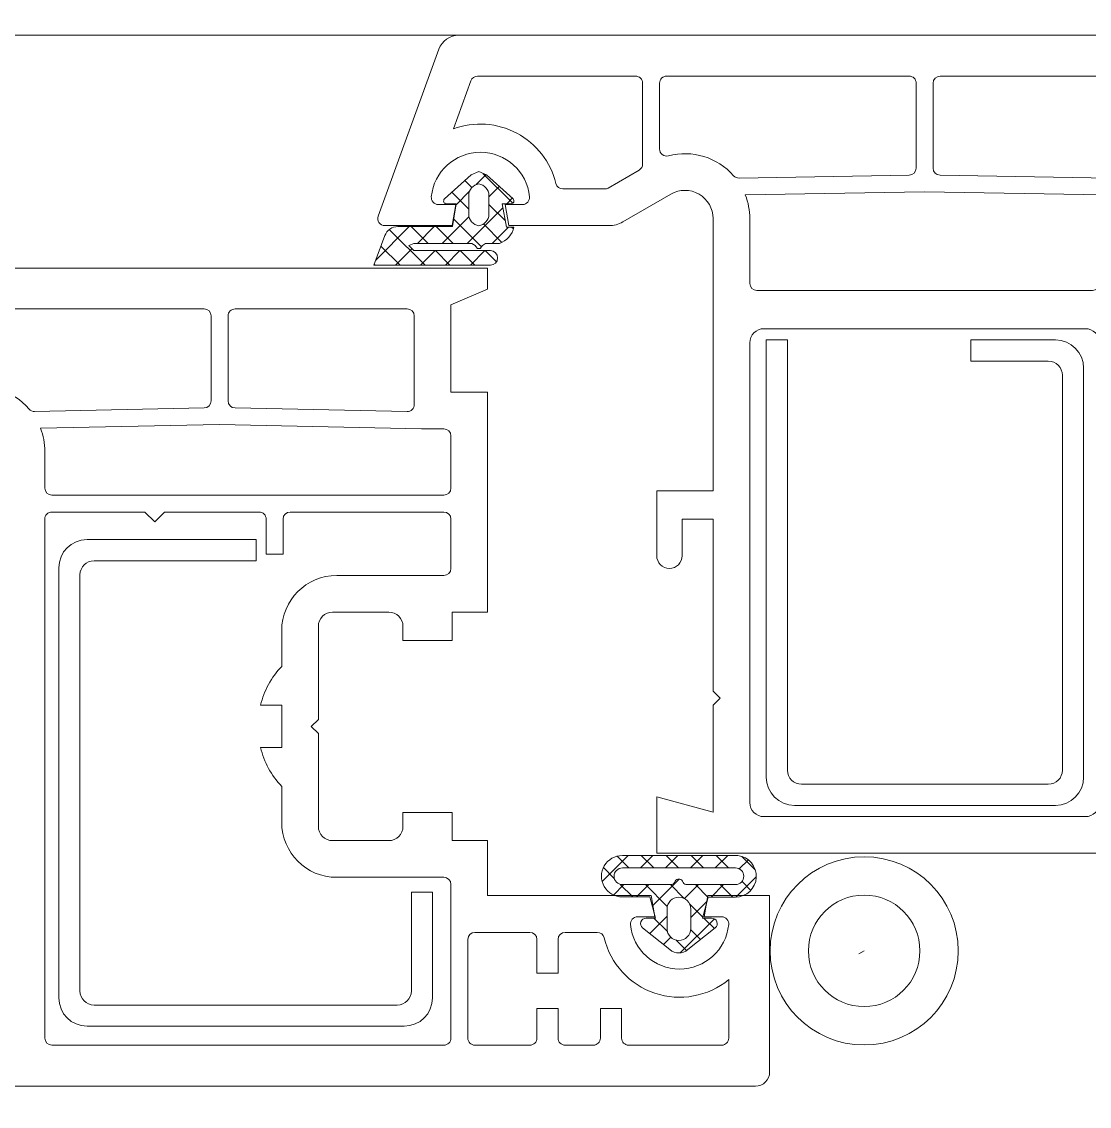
# Model space of a CAD drawing. Header units: millimetres. Extents: x 14753 to 45183, y 5640 to 19518.
# Drawn here: x 41689.28 to 41706.53, y 18254.8 to 18272.31 of the extents above; entities that cross this region are included whole.
import ezdxf

# ---------------------------------------------------------------- set-up
doc = ezdxf.new("R2010")
doc.units = ezdxf.units.MM
for name, pattern in [('DASHDOT2', [0.5, 0.25, -0.125, 0, -0.125]), ('DOT', [0.25, 0, -0.25]), ('HIDDEN', [0.375, 0.25, -0.125])]:
    doc.linetypes.add(name, pattern=pattern)
doc.layers.add('5', color=5, linetype='HIDDEN')
doc.layers.add('tarama', color=253, linetype='Continuous')
doc.layers.add('KAPI', color=1, linetype='Continuous', lineweight=15)
doc.layers.add('pvc', color=253, linetype='Continuous', lineweight=9)
pattern_1 = [(225.0000000000102, (-254.0460338301345, -45.0954535717683), (-0.002236547258307, 0.0022365472583062), []), (135.0000000000102, (-254.0460338301345, -45.0954535717683), (0.0022365472583062, 0.002236547258307), [])]

# ---------------------------------------------------------------- blocks, each defined once
blk = doc.blocks.new('A$C1A495F32')
at = {"layer": 'pvc'}
h = blk.add_hatch(dxfattribs=at)
h.set_pattern_fill('ANSI37', color=256, scale=0.025303643724684, angle=450, style=0, double=1)
h.set_pattern_definition(pattern_1)
edge = h.paths.add_edge_path()
edge.add_line((5.263068485859546, 3.806315561880182), (5.260572655475698, 3.806315561880182))
edge.add_line((5.260572655475698, 3.806315561880182), (5.260023334914877, 3.805948063840332))
edge.add_line((5.260023334922153, 3.805948063840332), (5.259570953290674, 3.805396816758728))
edge.add_line((5.259570953290674, 3.805396816773281), (5.259118571666477, 3.805396816773281))
edge.add_line((5.259118571659199, 3.805396816773281), (5.258795441914116, 3.805727565020788))
edge.add_line((5.258795441914116, 3.805727565013511), (5.258666190027724, 3.805948063847606))
edge.add_line((5.258666190027724, 3.805948063840332), (5.258116869474178, 3.806315561880182))
edge.add_line((5.258116869474178, 3.806315561880182), (5.24767977893498, 3.806315561880182))
edge.add_line((5.247679778927704, 3.806315561880182), (5.246775015664749, 3.805911314033436))
edge.add_line((5.246775015664749, 3.805911314040712), (5.247679778927704, 3.805019282488502))
edge.add_line((5.247679778927704, 3.805019282481225), (5.261423784788347, 3.805011456148346))
edge.add_arc((5.261423784788347, 3.803705197431553), 0.0013062587291353, -449.99999999998977, -270.00000000321995, ccw=False)
edge.add_line((5.261423784788347, 3.802398938692931), (5.24050554351561, 3.802398938692931))
edge.add_line((5.240505543508334, 3.802398938692931), (5.242481374807539, 3.807705166625964))
edge.add_arc((5.244824224326293, 3.806832781287084), 0.0025000000000049, -270.0000000008338, -200.42335850804943, ccw=False)
edge.add_line((5.244824224326293, 3.809332781289413), (5.254637294994608, 3.809332781289413))
edge.add_line((5.254637295001883, 3.809332781289413), (5.255294621580106, 3.813415518590772))
edge.add_line((5.255294621572828, 3.813415518590772), (5.253533330367643, 3.813415518590772))
edge.add_arc((5.253533330367643, 3.813915518599968), 0.0005000000000077, -227.80917161761602, -89.99999999998971, ccw=False)
edge.add_line((5.253197529367752, 3.814285974651283), (5.257955304601636, 3.818598674210078))
edge.add_line((5.257955304594361, 3.818598674224631), (5.259344762474939, 3.819186671098576))
edge.add_line((5.259344762482212, 3.819186671091301), (5.260701907383918, 3.818598674210078))
edge.add_line((5.26070190736209, 3.818598674224631), (5.265484527793887, 3.814289161120541))
edge.add_arc((5.265149824306717, 3.813917713159753), 0.0005000000000093, -450.0242629734331, -312.02131215763836, ccw=False)
edge.add_line((5.265149612576352, 3.813417713208761), (5.264353273407323, 3.813418050427571))
edge.add_line((5.264353273407323, 3.813418050434846), (5.263549494375184, 3.813418050434846))
edge.add_line((5.263549494382457, 3.813418050434846), (5.264315950764284, 3.809245012023893))
edge.add_line((5.264315950757007, 3.809245012023893), (5.265655881528799, 3.809245012023893))
edge.add_arc((5.261730016529327, 3.810105111631853), 0.0040189784015652, -430.54677463820974, -372.35742419082294, ccw=False)
edge = h.paths.add_edge_path(flags=16)
edge.add_arc((5.259610363005776, 3.811542782008473), 0.0020751270722786, -180.00000000405635, -97.353597437843, ccw=False)
edge.add_line((5.257535235927207, 3.811542782008473), (5.257535235927207, 3.814923623329377))
edge.add_arc((5.259610363005776, 3.814923623336653), 0.0020751270722941, -262.64640256314476, -179.9999999959232, ccw=False)
edge.add_arc((5.259079161929546, 3.814923623336653), 0.0020751270722739, -360.00000000405646, -277.35359743683466, ccw=False)
edge.add_line((5.261154289008118, 3.814923623336653), (5.261154289008118, 3.811542782015747))
edge.add_arc((5.259079161929546, 3.811542782008473), 0.0020751270722941, -442.6464025641527, -359.99999999592296, ccw=False)
h = blk.add_hatch(dxfattribs=at)
h.set_pattern_fill('ANSI37', color=256, scale=0.025303643724684, angle=450, style=0, double=1)
h.set_pattern_definition(pattern_1)
edge = h.paths.add_edge_path(flags=16)
edge.add_arc((5.30539678984496, 3.692774964525595), 0.001500000005764335, 270, 450)
edge.add_line((5.30539678984496, 3.694274964531359), (5.285108209849569, 3.694274964531359))
edge.add_arc((5.285108209849569, 3.692774964525595), 0.001500000005763891, 90, 270)
edge.add_line((5.285108209849569, 3.691274964519831), (5.293809125054393, 3.691274964519831))
edge.add_arc((5.293809125052802, 3.692024965803742), 0.0007500012839107839, 270.0000001215224, 330.0000116931316)
edge.add_line((5.294458645294071, 3.691649965294343), (5.294602982117794, 3.691899964127513))
edge.add_arc((5.295252501091454, 3.691524964348126), 0.0007499998211226863, 29.999988428773293, 150.0000115712607, ccw=False)
edge.add_line((5.295902020065113, 3.691899964127513), (5.296046356888836, 3.691649965294343))
edge.add_arc((5.2966958771374, 3.692024965816375), 0.0007500012965444601, 209.9999888640565, 270.0000004328261)
edge.add_line((5.296695877143065, 3.691274964519831), (5.296877499829861, 3.691274964519831))
edge.add_line((5.296877499829861, 3.691274964519831), (5.30539678984496, 3.691274964519831))
edge = h.paths.add_edge_path(flags=16)
edge.add_line((5.293127499855472, 3.686899964530311), (5.293127499855472, 3.683399964524141))
edge.add_arc((5.295252499854541, 3.683399964524141), 0.002124999999069566, 180, 360)
edge.add_line((5.29737749985361, 3.683399964524141), (5.29737749985361, 3.686899964530311))
edge.add_arc((5.295252499854541, 3.686899964530311), 0.002124999999068677, 0, 180)
edge = h.paths.add_edge_path()
edge.add_arc((5.295252501091454, 3.681524964416778), 0.00250000081399026, 230.0000236969573, 309.99997630304273, ccw=False)
edge.add_line((5.293645532336086, 3.679609852020802), (5.288734712346919, 3.68350891953014))
edge.add_arc((5.289377499384081, 3.684274964494558), 0.001000000031326651, 89.99999987181093, 230.0000443276825, ccw=False)
edge.add_line((5.289377499386318, 3.685274964525885), (5.291045870326342, 3.685274964525885))
edge.add_line((5.291045870326342, 3.685274964525885), (5.290065131499432, 3.689070558823003))
edge.add_line((5.290065131499432, 3.689070558823003), (5.285108209849569, 3.689070558823003))
edge.add_arc((5.285072532452932, 3.692784802406094), 0.003714414929859568, 89.44965876912602, 270.550341230874, ccw=False)
edge.add_line((5.285108209849569, 3.696499045989185), (5.305836923027528, 3.696499045989185))
edge.add_arc((5.305396789841753, 3.692774964525397), 0.00374999999601971, -89.99999995099739, 83.25972438525253, ccw=False)
edge.add_line((5.30539678984496, 3.689024964529378), (5.300503668840972, 3.689024964529378))
edge.add_line((5.300503668840972, 3.689024964529378), (5.299490522025735, 3.685274964525885))
edge.add_line((5.299490522025735, 3.685274964525885), (5.301127500308211, 3.685274964525885))
edge.add_arc((5.301127500310448, 3.684274964494559), 0.001000000031326387, -50.00004432777678, 90.00000012818907, ccw=False)
edge.add_line((5.301770287347608, 3.68350891953014), (5.296859469846822, 3.679609852020802))
at = {"layer": 'KAPI', "linetype": 'DOT', "ltscale": 6}
blk.add_lwpolyline([(5.328498814385966, 3.679396340092353), (3.985569143493194, 2.904055533108475, -0.131652497587402), (3.777817200389108, 3.679396340092353)], format="xyb", dxfattribs=at)
at = {"layer": 'pvc'}
blk.add_line((5.255754745434387, 3.843657473691564), (3.833593049130286, 3.843657473691564), dxfattribs=at)
for points in [[(5.387424869302776, 3.696896340094096), (5.291271316658821, 3.696896340094096), (5.291271316658821, 3.707017797591107), (5.301396650684182, 3.704304723192763), (5.301396650684182, 3.723465166003732), (5.302661832873127, 3.724730348192677), (5.301396650684182, 3.725995530381622), (5.301396650684182, 3.756865975716208), (5.295829849055735, 3.756865975716208), (5.29582597252738, 3.750287028342427, -0.9999999999999998), (5.291271316658821, 3.750287028342427), (5.291271316658821, 3.761926704457436), (5.301392764027696, 3.761926704457436), (5.301392627399763, 3.810762736851756, 0.5773500000001236), (5.293801534280647, 3.815145456996107), (5.285193426985642, 3.810175563274241, -0.1316520000000674), (5.282663062622304, 3.809497554662811), (5.264739008984179, 3.809497554662811), (5.264069752913201, 3.813293101229646), (5.267194656742502, 3.813293101229646, 0.4438660000019227), (5.268453497847076, 3.814684801625843, 0.9045340000001658), (5.250829732656709, 3.814684801625843, 0.4438659999923427), (5.252088573761284, 3.813293101229646), (5.255213477605138, 3.813293101229646), (5.254544219002124, 3.809497554662811), (5.242470749857602, 3.809497554662811, -0.5205670000010109), (5.241281868293299, 3.811195454451078), (5.252188100581407, 3.841160079966356, -0.3152989999998955), (5.255754745317971, 3.843657473691564), (5.422941438126143, 3.843657473691564, -0.3152989999990853)], [(5.387424869302776, 3.696896340094096), (5.291271316658821, 3.696896340094096), (5.291271316658821, 3.707017797591107), (5.301396650684182, 3.704304723192763), (5.301396650684182, 3.723465166003732), (5.302661832873127, 3.724730348192677), (5.301396650684182, 3.725995530381622), (5.301396650684182, 3.756865975716208), (5.295829849055735, 3.756865975716208), (5.29582597252738, 3.750287028342427, -0.9999999999999998), (5.291271316658821, 3.750287028342427), (5.291271316658821, 3.761926704457436), (5.301392764027696, 3.761926704457436), (5.301392627399763, 3.810762736851756, 0.5773500000001236), (5.293801534280647, 3.815145456996107), (5.285193426985642, 3.810175563274241, -0.1316520000000674), (5.282663062622304, 3.809497554662811), (5.264739008984179, 3.809497554662811), (5.264069752913201, 3.813293101229646), (5.267194656742502, 3.813293101229646, 0.4438660000019227), (5.268453497847076, 3.814684801625843, 0.9045340000001658), (5.250829732656709, 3.814684801625843, 0.4438659999923427), (5.252088573761284, 3.813293101229646), (5.255213477605138, 3.813293101229646), (5.254544219002124, 3.809497554662811), (5.242470749857602, 3.809497554662811, -0.5205670000010109), (5.241281868293299, 3.811195454451078), (5.252188100566851, 3.841160079966356, -0.3152989999998955), (5.255754745303419, 3.843657473691564), (5.422941438126143, 3.843657473691564, -0.3152989999990853)], [(5.387424869302776, 3.696896340094096), (5.291271316658821, 3.696896340094096), (5.291271316658821, 3.707017797591107), (5.301396650684182, 3.704304723192763), (5.301396650684182, 3.723465166003732), (5.302661832873127, 3.724730348192677), (5.301396650684182, 3.725995530381622), (5.301396650684182, 3.756865975716208), (5.295829849055735, 3.756865975716208), (5.29582597252738, 3.750287028342427, -0.9999999999999998), (5.291271316658821, 3.750287028342427), (5.291271316658821, 3.761926704457436), (5.301392764027696, 3.761926704457436), (5.301392627399763, 3.810762736851756, 0.5773500000001236), (5.293801534280647, 3.815145456996107), (5.285193426985642, 3.810175563274241, -0.1316520000000674), (5.282663062622304, 3.809497554662811), (5.264739008984179, 3.809497554662811), (5.264069752913201, 3.813293101229646), (5.267194656742502, 3.813293101229646, 0.4438660000019227), (5.268453497847076, 3.814684801625843, 0.9045340000001658), (5.250829732656709, 3.814684801625843, 0.4438659999923427), (5.252088573761284, 3.813293101229646), (5.255213477605138, 3.813293101229646), (5.254544219002124, 3.809497554662811), (5.242470749857602, 3.809497554662811, -0.5205670000010109), (5.241281868293299, 3.811195454451078), (5.252188100581407, 3.841160079966356, -0.3152989999998955), (5.255754745317971, 3.843657473691564), (5.422941438126143, 3.843657473691564, -0.3152989999990853)], [(5.387424869302776, 3.696896340108652), (5.291271316658821, 3.696896340108652), (5.291271316658821, 3.707017797591107), (5.301396650684182, 3.704304723207314), (5.301396650684182, 3.723465165989182), (5.302661832873127, 3.724730348178126), (5.301396650684182, 3.725995530352518), (5.301396650684182, 3.756865975730761), (5.295829849055735, 3.756865975730761), (5.29582597252738, 3.750287028327875, -0.9999999999999998), (5.291271316658821, 3.750287028327875), (5.291271316658821, 3.761926704457436), (5.301392764027696, 3.761926704457436), (5.301392627414315, 3.810762736851756, 0.5773500000001236), (5.293801534280647, 3.815145456996107), (5.28519342697109, 3.810175563259689, -0.1316520000000674), (5.282663062622304, 3.809497554677363), (5.264739008984179, 3.809497554677363), (5.264069752898648, 3.813293101215093), (5.267194656742502, 3.813293101215093, 0.4438660000019227), (5.268453497847076, 3.814684801640397, 0.9045340000001658), (5.250829732656709, 3.814684801640397, 0.4438659999923427), (5.252088573761284, 3.813293101215093), (5.255213477590586, 3.813293101215093), (5.254544219002124, 3.809497554677363), (5.242470749857602, 3.809497554677363, -0.5205670000010109), (5.241281868293299, 3.811195454451078), (5.252188100581407, 3.841160079966356, -0.3152989999998955), (5.255754745317971, 3.843657473691564), (5.422941438111591, 3.843657473691564, -0.3152989999990853)], [(5.387424869317328, 3.696896340108652), (5.291271316658821, 3.696896340108652), (5.291271316658821, 3.707017797591107), (5.301396650684182, 3.704304723207314), (5.301396650684182, 3.723465165989182), (5.302661832873127, 3.724730348178126), (5.301396650684182, 3.725995530352518), (5.301396650684182, 3.756865975730761), (5.295829849055735, 3.756865975730761), (5.295825972556486, 3.750287028327875, -0.9999999999999998), (5.291271316658821, 3.750287028327875), (5.291271316658821, 3.761926704457436), (5.301392764042248, 3.761926704457436), (5.301392627414315, 3.810762736851756, 0.5773500000001236), (5.293801534280647, 3.815145456996107), (5.28519342697109, 3.810175563259689, -0.1316520000000674), (5.282663062622304, 3.809497554677363), (5.264739008984179, 3.809497554677363), (5.264069752898648, 3.813293101215093), (5.267194656742502, 3.813293101215093, 0.4438660000019227), (5.268453497847076, 3.814684801640397, 0.9045340000001658), (5.250829732656709, 3.814684801640397, 0.4438659999923427), (5.252088573761284, 3.813293101215093), (5.255213477605138, 3.813293101215093), (5.254544219002124, 3.809497554677363), (5.242470749857602, 3.809497554677363, -0.5205670000010109), (5.241281868293299, 3.811195454451078), (5.252188100581407, 3.841160079966356, -0.3152989999998955), (5.255754745317971, 3.843657473691564), (5.422941438126143, 3.843657473691564, -0.3152989999990853)], [(5.387424869302776, 3.696896340094096), (5.291271316658821, 3.696896340094096), (5.291271316658821, 3.707017797591107), (5.301396650684182, 3.704304723192763), (5.301396650684182, 3.723465166003732), (5.302661832858575, 3.724730348192677), (5.301396650684182, 3.725995530381622), (5.301396650684182, 3.756865975716208), (5.295829849055735, 3.756865975716208), (5.29582597252738, 3.750287028342427, -0.9999999999999998), (5.291271316658821, 3.750287028342427), (5.291271316658821, 3.761926704457436), (5.301392764027696, 3.761926704457436), (5.301392627385212, 3.810762736851756, 0.5773500000001236), (5.293801534280647, 3.815145456996107), (5.285193426985642, 3.810175563274241, -0.1316520000000674), (5.282663062622304, 3.809497554662811), (5.264739008984179, 3.809497554662811), (5.264069752898648, 3.813293101229646), (5.267194656742502, 3.813293101229646, 0.4438660000019227), (5.268453497832524, 3.814684801625843, 0.9045340000001658), (5.250829732656709, 3.814684801625843, 0.4438659999923427), (5.252088573761284, 3.813293101229646), (5.255213477605138, 3.813293101229646), (5.254544218987573, 3.809497554662811), (5.242470749857602, 3.809497554662811, -0.5205670000010109), (5.241281868293299, 3.811195454451078), (5.252188100566851, 3.841160079966356, -0.3152989999998955), (5.255754745303419, 3.843657473691564), (5.422941438126143, 3.843657473691564, -0.3152989999990853)], [(5.387424869302776, 3.696896340094096), (5.291271316658821, 3.696896340094096), (5.291271316658821, 3.707017797591107), (5.301396650684182, 3.704304723192763), (5.301396650684182, 3.723465166003732), (5.302661832858575, 3.724730348192677), (5.301396650684182, 3.725995530381622), (5.301396650684182, 3.756865975716208), (5.295829849055735, 3.756865975716208), (5.29582597252738, 3.750287028342427, -0.9999999999999998), (5.291271316658821, 3.750287028342427), (5.291271316658821, 3.761926704457436), (5.301392764027696, 3.761926704457436), (5.301392627385212, 3.810762736851756, 0.5773500000001236), (5.293801534280647, 3.815145456996107), (5.285193426985642, 3.810175563274241, -0.1316520000000674), (5.282663062622304, 3.809497554662811), (5.264739008984179, 3.809497554662811), (5.264069752898648, 3.813293101229646), (5.267194656742502, 3.813293101229646, 0.4438660000019227), (5.268453497832524, 3.814684801625843, 0.9045340000001658), (5.250829732656709, 3.814684801625843, 0.4438659999923427), (5.252088573761284, 3.813293101229646), (5.255213477605138, 3.813293101229646), (5.254544218987573, 3.809497554662811), (5.242470749857602, 3.809497554662811, -0.5205670000010109), (5.241281868293299, 3.811195454451078), (5.252188100566851, 3.841160079966356, -0.3152989999998955), (5.255754745303419, 3.843657473691564), (5.422941438126143, 3.843657473691564, -0.3152989999990853)], [(5.164769607334164, 3.655137736852339), (5.309000229797675, 3.655137736852339, 0.4142140000011453), (5.311530594161013, 3.657668101230226), (5.311530594161013, 3.689297655881091), (5.300471707523683, 3.689297655881091), (5.299802451467256, 3.685502109314256), (5.302927355311112, 3.685502109314256, -0.4438659999945131), (5.304186196401133, 3.684110408918058, -0.90453400000016), (5.286562431210768, 3.684110408918058, -0.4438660000009901), (5.287821269783307, 3.685502109314256), (5.290946176144644, 3.685502109314256), (5.290276917556183, 3.689297655881091), (5.260923306719631, 3.689297655881091), (5.260923306719631, 3.699166076934489), (5.25459739578946, 3.699166076934489), (5.25459739578946, 3.704226805675717), (5.245741120481396, 3.704226805675717), (5.245741120481396, 3.701696441312376, -0.4142140000022108), (5.243210756103508, 3.699166076934489), (5.233089298621051, 3.699166076934489, -0.4142139999979487), (5.230558934243163, 3.701696441312376), (5.230558934243163, 3.718396846154062), (5.229293752068768, 3.719662028357561), (5.230558934243163, 3.720927210531951), (5.230558934243163, 3.737627615388191, -0.4142139999968867), (5.233089298621051, 3.740157979766081), (5.243210756103508, 3.740157979766081, -0.4142140000011491), (5.245741120481396, 3.737627615388191), (5.245741120481396, 3.735097251010301), (5.25459739578946, 3.735097251010301), (5.25459739578946, 3.740157979766081), (5.260923306719631, 3.740157979766081), (5.260923306719631, 3.779631663979671), (5.254344359345847, 3.779631663979671), (5.254344359345847, 3.795319923090571), (5.260923306719631, 3.798103323897521), (5.260923306719631, 3.801898870464357), (5.129253038496242, 3.801898870464357, 0.3152990000002134)], [(5.164769607334164, 3.655137736852339), (5.309000229797675, 3.655137736852339, 0.4142140000011453), (5.311530594161013, 3.657668101230226), (5.311530594161013, 3.689297655881091), (5.300471707523683, 3.689297655881091), (5.299802451467256, 3.685502109314256), (5.302927355311112, 3.685502109314256, -0.4438659999945131), (5.304186196386581, 3.684110408918058, -0.90453400000016), (5.286562431210768, 3.684110408918058, -0.4438660000009901), (5.287821269783307, 3.685502109314256), (5.290946176144644, 3.685502109314256), (5.290276917556183, 3.689297655881091), (5.260923306719631, 3.689297655881091), (5.260923306719631, 3.699166076934489), (5.25459739578946, 3.699166076934489), (5.25459739578946, 3.704226805675717), (5.245741120481396, 3.704226805675717), (5.245741120481396, 3.701696441312376, -0.4142140000022108), (5.243210756103508, 3.699166076934489), (5.2330892986065, 3.699166076934489, -0.4142139999979487), (5.230558934243163, 3.701696441312376), (5.230558934243163, 3.718396846154062), (5.229293752068768, 3.719662028357561), (5.230558934243163, 3.720927210531951), (5.230558934243163, 3.737627615388191, -0.4142139999968867), (5.2330892986065, 3.740157979766081), (5.243210756103508, 3.740157979766081, -0.4142140000011491), (5.245741120481396, 3.737627615388191), (5.245741120481396, 3.735097251010301), (5.25459739578946, 3.735097251010301), (5.25459739578946, 3.740157979766081), (5.260923306719631, 3.740157979766081), (5.260923306719631, 3.779631663979671), (5.254344359345847, 3.779631663979671), (5.254344359345847, 3.795319923090571), (5.260923306719631, 3.798103323897521), (5.260923306719631, 3.801898870464357), (5.129253038496242, 3.801898870464357, 0.3152990000002134)], [(5.164769607334164, 3.655137736837787), (5.309000229797675, 3.655137736852339, 0.4142140000011453), (5.311530594161013, 3.657668101230226), (5.311530594161013, 3.689297655881091), (5.300471707523683, 3.689297655881091), (5.299802451467256, 3.685502109314256), (5.302927355311112, 3.685502109314256, -0.4438659999945131), (5.304186196401133, 3.684110408918058, -0.90453400000016), (5.286562431210768, 3.684110408918058, -0.4438660000009901), (5.287821269783307, 3.685502109314256), (5.290946176144644, 3.685502109314256), (5.290276917556183, 3.689297655881091), (5.260923306719631, 3.689297655881091), (5.260923306719631, 3.699166076934489), (5.25459739578946, 3.699166076934489), (5.25459739578946, 3.704226805675717), (5.245741120481396, 3.704226805675717), (5.245741120481396, 3.701696441312376, -0.4142140000022108), (5.243210756103508, 3.699166076934489), (5.233089298621051, 3.699166076934489, -0.4142139999979487), (5.230558934243163, 3.701696441312376), (5.230558934243163, 3.718396846154062), (5.229293752068768, 3.719662028357561), (5.230558934243163, 3.720927210531951), (5.230558934243163, 3.737627615388191, -0.4142139999968867), (5.233089298621051, 3.740157979766081), (5.243210756103508, 3.740157979766081, -0.4142140000011491), (5.245741120481396, 3.737627615388191), (5.245741120481396, 3.735097251010301), (5.25459739578946, 3.735097251010301), (5.25459739578946, 3.740157979766081), (5.260923306719631, 3.740157979766081), (5.260923306719631, 3.779631663979671), (5.254344359345847, 3.779631663979671), (5.254344359345847, 3.795319923090571), (5.260923306719631, 3.798103323897521), (5.260923306719631, 3.801898870464357), (5.129253038496242, 3.801898870464357, 0.3152990000002134)], [(5.164769607334164, 3.655137736837787), (5.309000229783123, 3.655137736837787, 0.4142140000011453), (5.311530594161013, 3.657668101215675), (5.311530594161013, 3.689297655866538), (5.300471707509132, 3.689297655866538), (5.299802451467256, 3.685502109314256), (5.302927355296559, 3.685502109314256, -0.4438659999945131), (5.304186196386581, 3.684110408918058, -0.90453400000016), (5.286562431210768, 3.684110408918058, -0.4438660000009901), (5.287821269783307, 3.685502109314256), (5.290946176144644, 3.685502109314256), (5.290276917556183, 3.689297655866538), (5.260923306719631, 3.689297655866538), (5.260923306719631, 3.699166076934489), (5.25459739578946, 3.699166076934489), (5.25459739578946, 3.704226805661163), (5.245741120481396, 3.704226805661163), (5.245741120481396, 3.701696441297826, -0.4142140000022108), (5.243210756103508, 3.699166076934489), (5.2330892986065, 3.699166076934489, -0.4142139999979487), (5.230558934243163, 3.701696441297826), (5.230558934243163, 3.718396846154062), (5.229293752068768, 3.719662028328456), (5.230558934243163, 3.720927210546507), (5.230558934243163, 3.737627615402743, -0.4142139999968867), (5.2330892986065, 3.740157979766081), (5.243210756103508, 3.740157979766081, -0.4142140000011491), (5.245741120481396, 3.737627615402743), (5.245741120481396, 3.735097251039403), (5.25459739578946, 3.735097251039403), (5.25459739578946, 3.740157979766081), (5.260923306719631, 3.740157979766081), (5.260923306719631, 3.779631663979671), (5.254344359345847, 3.779631663979671), (5.254344359345847, 3.795319923076022), (5.260923306719631, 3.798103323882969), (5.260923306719631, 3.801898870464357), (5.129253038496242, 3.801898870464357, 0.3152990000002134)], [(5.164769607334164, 3.655137736837787), (5.309000229812226, 3.655137736837787, 0.4142140000011453), (5.311530594161013, 3.657668101215675), (5.311530594161013, 3.689297655866538), (5.300471707538235, 3.689297655866538), (5.299802451467256, 3.685502109314256), (5.302927355311112, 3.685502109314256, -0.4438659999945131), (5.304186196415685, 3.684110408918058, -0.90453400000016), (5.286562431210768, 3.684110408918058, -0.4438660000009901), (5.287821269783307, 3.685502109314256), (5.290946176144644, 3.685502109314256), (5.290276917556183, 3.689297655866538), (5.260923306719631, 3.689297655866538), (5.260923306719631, 3.699166076934489), (5.25459739578946, 3.699166076934489), (5.25459739578946, 3.704226805661163), (5.245741120481396, 3.704226805661163), (5.245741120481396, 3.701696441297826, -0.4142140000022108), (5.24321075611806, 3.699166076934489), (5.233089298621051, 3.699166076934489, -0.4142139999979487), (5.230558934243163, 3.701696441297826), (5.230558934243163, 3.718396846154062), (5.229293752068768, 3.719662028328456), (5.230558934243163, 3.720927210546507), (5.230558934243163, 3.737627615402743, -0.4142139999968867), (5.233089298621051, 3.740157979766081), (5.24321075611806, 3.740157979766081, -0.4142140000011491), (5.245741120481396, 3.737627615402743), (5.245741120481396, 3.735097251039403), (5.25459739578946, 3.735097251039403), (5.25459739578946, 3.740157979766081), (5.260923306719631, 3.740157979766081), (5.260923306719631, 3.779631663979671), (5.254344359360402, 3.779631663979671), (5.254344359360402, 3.795319923076022), (5.260923306719631, 3.798103323882969), (5.260923306719631, 3.801898870464357), (5.129253038496242, 3.801898870464357, 0.3152990000002134)], [(5.164769607334164, 3.655137736837787), (5.309000229783123, 3.655137736852339, 0.4142140000011453), (5.311530594161013, 3.657668101230226), (5.311530594161013, 3.689297655895643), (5.300471707509132, 3.689297655895643), (5.299802451452706, 3.685502109314256), (5.302927355296559, 3.685502109314256, -0.4438659999945131), (5.304186196386581, 3.684110408918058, -0.90453400000016), (5.286562431210768, 3.684110408918058, -0.4438660000009901), (5.287821269768753, 3.685502109314256), (5.290946176144644, 3.685502109314256), (5.290276917556183, 3.689297655895643), (5.26092330670508, 3.689297655895643), (5.26092330670508, 3.699166076934489), (5.254597395774908, 3.699166076934489), (5.254597395774908, 3.704226805675717), (5.245741120481396, 3.704226805675717), (5.245741120481396, 3.701696441312376, -0.4142140000022108), (5.243210756103508, 3.699166076934489), (5.2330892986065, 3.699166076934489, -0.4142139999979487), (5.230558934243163, 3.701696441312376), (5.230558934243163, 3.718396846154062), (5.229293752054218, 3.719662028357561), (5.230558934243163, 3.720927210531951), (5.230558934243163, 3.737627615402743, -0.4142139999968867), (5.2330892986065, 3.740157979766081), (5.243210756103508, 3.740157979766081, -0.4142140000011491), (5.245741120481396, 3.737627615402743), (5.245741120481396, 3.735097251010301), (5.254597395774908, 3.735097251010301), (5.254597395774908, 3.740157979766081), (5.26092330670508, 3.740157979766081), (5.26092330670508, 3.779631663979671), (5.254344359345847, 3.779631663979671), (5.254344359345847, 3.795319923090571), (5.26092330670508, 3.798103323897521), (5.26092330670508, 3.801898870464357), (5.129253038496242, 3.801898870464357, 0.3152990000002134)], [(5.164769607334164, 3.655137736837787), (5.309000229783123, 3.655137736852339, 0.4142140000011453), (5.311530594161013, 3.657668101230226), (5.311530594161013, 3.689297655895643), (5.300471707509132, 3.689297655895643), (5.299802451452706, 3.685502109314256), (5.302927355311112, 3.685502109314256, -0.4438659999945131), (5.304186196386581, 3.684110408918058, -0.90453400000016), (5.286562431210768, 3.684110408918058, -0.4438660000009901), (5.287821269783307, 3.685502109314256), (5.290946176144644, 3.685502109314256), (5.290276917556183, 3.689297655895643), (5.260923306719631, 3.689297655895643), (5.260923306719631, 3.699166076934489), (5.254597395774908, 3.699166076934489), (5.254597395774908, 3.704226805675717), (5.245741120481396, 3.704226805675717), (5.245741120481396, 3.701696441312376, -0.4142140000022108), (5.243210756103508, 3.699166076934489), (5.2330892986065, 3.699166076934489, -0.4142139999979487), (5.230558934243163, 3.701696441312376), (5.230558934243163, 3.718396846154062), (5.229293752054218, 3.719662028357561), (5.230558934243163, 3.720927210531951), (5.230558934243163, 3.737627615402743, -0.4142139999968867), (5.2330892986065, 3.740157979766081), (5.243210756103508, 3.740157979766081, -0.4142140000011491), (5.245741120481396, 3.737627615402743), (5.245741120481396, 3.735097251010301), (5.254597395774908, 3.735097251010301), (5.254597395774908, 3.740157979766081), (5.260923306719631, 3.740157979766081), (5.260923306719631, 3.779631663979671), (5.254344359345847, 3.779631663979671), (5.254344359345847, 3.795319923090571), (5.260923306719631, 3.798103323897521), (5.260923306719631, 3.801898870464357), (5.129253038496242, 3.801898870464357, 0.3152990000002134)]]:
    blk.add_lwpolyline(points, format="xyb", dxfattribs=at)
for points in [[(5.257932245309347, 3.835486952440986), (5.254785549972438, 3.826841476729897, -0.4500919999996709), (5.273174464440669, 3.817046474192466, 0.3468020000033527), (5.274404725059866, 3.816076502022042), (5.281917252912535, 3.816076502022042, 0.131651999999596), (5.282549843977903, 3.816246003545527), (5.288112237714813, 3.819457453450013, 0.2679490000019941), (5.288744828809286, 3.820553134115471), (5.288744828809286, 3.835054234827111, 0.4142140000075382), (5.287479646620337, 3.836319417016056), (5.259121129420237, 3.836319417016056, 0.3152990000035596)], [(5.291781266059841, 3.823242367412603, 0.4917860000074323), (5.293368550977902, 3.822018872982877, -0.2838539999997165), (5.305068047440726, 3.818454404368822, 0.2200380000015957), (5.306039709874312, 3.818025467124243), (5.336586772129522, 3.818558668026524, 0.4091109999980615), (5.337829874362792, 3.819823657911911), (5.337829874362792, 3.835054234827111, 0.4142139999990139), (5.336564692159297, 3.836319417016056), (5.293046448234236, 3.836319417016056, 0.4142139999990139), (5.291781266059841, 3.835054234827111)], [(5.342109413337312, 3.818558668041076, -0.4091108018490213), (5.340866311613354, 3.819823657533556), (5.340866311613354, 3.835054235772986, -0.4142135623729317), (5.342131492841872, 3.836319417016056), (5.385649738673237, 3.836319417016056, -0.4142135623729317), (5.386914919901752, 3.835054235772986), (5.386914919901752, 3.823242367267084, -0.49178612662456), (5.385327634343411, 3.822018873157503, 0.2838540617209954), (5.373628136323532, 3.818454401865891, -0.2200369218168785), (5.372656477949931, 3.818025467066036)], [(5.263068485859546, 3.806315561880182), (5.260572655475698, 3.806315561880182), (5.260023334922153, 3.805948063840332), (5.259570953290674, 3.805396816773281), (5.259118571659199, 3.805396816773281), (5.258795441914116, 3.805727565013511), (5.258666190027724, 3.805948063840332), (5.258116869474178, 3.806315561880182), (5.247679778942256, 3.806315561880182), (5.2467750156793, 3.805911314040712), (5.247679778942256, 3.805019282481225), (5.261423784788347, 3.805011456155625, -0.9999999999697834), (5.261423784788347, 3.802398938692931), (5.240505543508334, 3.802398938692931), (5.242481374807539, 3.807705166625964, -0.3132690775152725), (5.244824224326293, 3.809332781289413), (5.254637295001883, 3.809332781289413), (5.255294621572828, 3.813415518590772), (5.253533330382197, 3.813415518590772, -0.6860557090507605), (5.253197529382304, 3.814285974651283), (5.257955304608913, 3.818598674224631), (5.259344762482212, 3.819186671091301), (5.260701907376641, 3.818598674224631), (5.265484527815715, 3.814289161113265, -0.6872999158861277), (5.265149612576352, 3.813417713208761), (5.264353273407323, 3.813418050434846), (5.263549494382457, 3.813418050434846), (5.264315950757007, 3.809245012023893), (5.265655881536076, 3.809245012023893, -0.2594992287154791)], [(5.263068485859546, 3.806315561880182), (5.260572655475698, 3.806315561880182), (5.260023334922153, 3.805948063840332), (5.259570953290674, 3.805396816773281), (5.259118571659199, 3.805396816773281), (5.258795441914116, 3.805727565013511), (5.258666190027724, 3.805948063840332), (5.258116869474178, 3.806315561880182), (5.247679778942256, 3.806315561880182), (5.2467750156793, 3.805911314040712), (5.247679778942256, 3.805019282481225), (5.261423784788347, 3.805011456155625, -0.9999999999697834), (5.261423784788347, 3.802398938692931), (5.240505543508334, 3.802398938692931), (5.242481374807539, 3.807705166625964, -0.3132690775152725), (5.244824224326293, 3.809332781289413), (5.254637295001883, 3.809332781289413), (5.255294621572828, 3.813415518590772), (5.253533330382197, 3.813415518590772, -0.6860557090507605), (5.253197529382304, 3.814285974651283), (5.257955304608913, 3.818598674224631), (5.259344762482212, 3.819186671091301), (5.260701907376641, 3.818598674224631), (5.265484527801163, 3.814289161113265, -0.6872999158861277), (5.265149612576352, 3.813417713208761), (5.264353273407323, 3.813418050434846), (5.263549494382457, 3.813418050434846), (5.264315950757007, 3.809245012023893), (5.265655881536076, 3.809245012023893, -0.2594992287154791)], [(5.263068485859546, 3.806315561880182), (5.260572655475698, 3.806315561880182), (5.260023334922153, 3.805948063840332), (5.259570953290674, 3.805396816773281), (5.259118571659199, 3.805396816773281), (5.258795441914116, 3.805727565013511), (5.258666190027724, 3.805948063840332), (5.258116869474178, 3.806315561880182), (5.247679778942256, 3.806315561880182), (5.2467750156793, 3.805911314040712), (5.247679778942256, 3.805019282481225), (5.261423784788347, 3.805011456155625, -0.9999999999697834), (5.261423784788347, 3.802398938692931), (5.240505543508334, 3.802398938692931), (5.242481374807539, 3.807705166625964, -0.3132690775152725), (5.244824224326293, 3.809332781289413), (5.254637295001883, 3.809332781289413), (5.255294621572828, 3.813415518590772), (5.253533330382197, 3.813415518590772, -0.6860557090507605), (5.253197529382304, 3.814285974651283), (5.257955304608913, 3.818598674224631), (5.259344762482212, 3.819186671091301), (5.260701907376641, 3.818598674224631), (5.265484527815715, 3.814289161113265, -0.6872999158861277), (5.265149612576352, 3.813417713208761), (5.264353273407323, 3.813418050434846), (5.263549494382457, 3.813418050434846), (5.264315950757007, 3.809245012023893), (5.265655881536076, 3.809245012023893, -0.2594992287154791)], [(5.263068485844994, 3.806315561880182), (5.260572655475698, 3.806315561880182), (5.260023334922153, 3.805948063840332), (5.259570953290674, 3.805396816773281), (5.259118571659199, 3.805396816773281), (5.258795441928667, 3.805727565013511), (5.258666190013173, 3.805948063840332), (5.258116869474178, 3.806315561880182), (5.247679778942256, 3.806315561880182), (5.246775015664749, 3.805911314040712), (5.247679778942256, 3.805019282466673), (5.261423784788347, 3.805011456155625, -0.9999999999697834), (5.261423784788347, 3.802398938707483), (5.240505543508334, 3.802398938707483), (5.242481374822085, 3.807705166611413, -0.3132690775152725), (5.244824224326293, 3.809332781289413), (5.254637295001883, 3.809332781289413), (5.255294621572828, 3.813415518576222), (5.253533330382197, 3.813415518576222, -0.6860557090507605), (5.253197529382304, 3.814285974651283), (5.257955304594361, 3.818598674224631), (5.259344762467661, 3.819186671076747), (5.26070190736209, 3.818598674224631), (5.265484527801163, 3.814289161113265, -0.6872999158861277), (5.265149612576352, 3.813417713194212), (5.264353273407323, 3.813418050434846), (5.263549494382457, 3.813418050434846), (5.264315950742457, 3.809245012009341), (5.265655881536076, 3.809245012009341, -0.2594992287154791)], [(5.263068485859546, 3.806315561880182), (5.260572655475698, 3.806315561880182), (5.2600233349367, 3.805948063840332), (5.259570953290674, 3.805396816773281), (5.259118571659199, 3.805396816773281), (5.258795441928667, 3.805727565013511), (5.258666190027724, 3.805948063840332), (5.258116869474178, 3.806315561880182), (5.247679778942256, 3.806315561880182), (5.246775015664749, 3.805911314040712), (5.247679778942256, 3.805019282466673), (5.261423784788347, 3.805011456155625, -0.9999999999697834), (5.261423784788347, 3.802398938707483), (5.240505543508334, 3.802398938707483), (5.242481374822085, 3.807705166611413, -0.3132690775152725), (5.244824224326293, 3.809332781289413), (5.254637295001883, 3.809332781289413), (5.255294621572828, 3.813415518576222), (5.253533330382197, 3.813415518576222, -0.6860557090507605), (5.253197529382304, 3.814285974651283), (5.257955304594361, 3.818598674224631), (5.259344762482212, 3.819186671076747), (5.26070190736209, 3.818598674224631), (5.265484527801163, 3.814289161113265, -0.6872999158861277), (5.265149612576352, 3.813417713194212), (5.264353273407323, 3.813418050434846), (5.263549494382457, 3.813418050434846), (5.264315950771559, 3.809245012009341), (5.265655881565177, 3.809245012009341, -0.2594992287154791)], [(5.263068485859546, 3.806315561880182), (5.260572655475698, 3.806315561880182), (5.260023334922153, 3.805948063840332), (5.259570953290674, 3.805396816773281), (5.259118571659199, 3.805396816773281), (5.258795441914116, 3.805727565013511), (5.258666190013173, 3.805948063840332), (5.258116869474178, 3.806315561880182), (5.247679778927704, 3.806315561880182), (5.246775015664749, 3.805911314040712), (5.247679778927704, 3.805019282481225), (5.261423784788347, 3.805011456155625, -0.9999999999697834), (5.261423784788347, 3.802398938692931), (5.240505543508334, 3.802398938692931), (5.242481374807539, 3.807705166625964, -0.3132690775152725), (5.244824224326293, 3.809332781289413), (5.254637294987333, 3.809332781289413), (5.255294621572828, 3.813415518590772), (5.253533330367643, 3.813415518590772, -0.6860557090507605), (5.253197529367752, 3.814285974651283), (5.257955304594361, 3.818598674224631), (5.259344762482212, 3.819186671091301), (5.26070190736209, 3.818598674224631), (5.265484527801163, 3.814289161113265, -0.6872999158861277), (5.265149612576352, 3.813417713208761), (5.264353273407323, 3.813418050434846), (5.263549494382457, 3.813418050434846), (5.264315950757007, 3.809245012023893), (5.265655881536076, 3.809245012023893, -0.2594992287154791)], [(5.263068485859546, 3.806315561880182), (5.260572655475698, 3.806315561880182), (5.260023334922153, 3.805948063840332), (5.259570953290674, 3.805396816773281), (5.259118571659199, 3.805396816773281), (5.258795441914116, 3.805727565013511), (5.258666190027724, 3.805948063840332), (5.258116869474178, 3.806315561880182), (5.247679778927704, 3.806315561880182), (5.246775015664749, 3.805911314040712), (5.247679778927704, 3.805019282481225), (5.261423784788347, 3.805011456155625, -0.9999999999697834), (5.261423784788347, 3.802398938692931), (5.240505543508334, 3.802398938692931), (5.242481374807539, 3.807705166625964, -0.3132690775152725), (5.244824224326293, 3.809332781289413), (5.254637295001883, 3.809332781289413), (5.255294621572828, 3.813415518590772), (5.253533330367643, 3.813415518590772, -0.6860557090507605), (5.253197529367752, 3.814285974651283), (5.257955304594361, 3.818598674224631), (5.259344762482212, 3.819186671091301), (5.26070190736209, 3.818598674224631), (5.265484527801163, 3.814289161113265, -0.6872999158861277), (5.265149612576352, 3.813417713208761), (5.264353273407323, 3.813418050434846), (5.263549494382457, 3.813418050434846), (5.264315950757007, 3.809245012023893), (5.265655881536076, 3.809245012023893, -0.2594992287154791)], [(5.259344762482212, 3.809484722551133, -0.3771028167715765), (5.257535235927207, 3.811542782008473), (5.257535235927207, 3.814923623336653, -0.3771028167760315), (5.259344762482212, 3.816981682779442, -0.3771028167760313), (5.261154289008118, 3.814923623336653), (5.261154289008118, 3.811542782008473, -0.3771028167804866)], [(5.309236787259576, 3.797857415505858, -0.4142135623746634), (5.307971605128837, 3.799122597636595), (5.307971605128837, 3.799122594333312), (5.307971574758994, 3.810762774366594, 0.0936121872078197), (5.307169671927114, 3.815008290992409), (5.339348092980799, 3.815569966092878), (5.371526514034485, 3.815008290992409, 0.0936121872081407), (5.370724611202603, 3.810762774366594), (5.370724580832757, 3.799122594333312, -0.4142127983329954), (5.369459398702018, 3.797857415505858)], [(5.179641797192743, 3.776152726706641, -0.2240303776109985), (5.17865597727359, 3.776592776142933, 0.2870261695237432), (5.166866836108964, 3.780260270817962, -0.491784869268081), (5.165279556706082, 3.781483765291342), (5.165279556706082, 3.793295632531226, -0.4142135623729316), (5.166544737949152, 3.794560813774297), (5.210062983765965, 3.794560813774297, -0.4142135623729317), (5.211328165009033, 3.793295632531226), (5.211328165009033, 3.778055420691089, -0.4080924360906529), (5.210089478030566, 3.776790515177708)], [(5.215603289208956, 3.776790515177708, -0.4080924305131234), (5.214364602259593, 3.778055420691089), (5.214364602259593, 3.793295632531226, -0.4142146796753), (5.215629788333898, 3.794560813774297), (5.215629783502663, 3.794560813774297), (5.246500230728996, 3.794560813774297, -0.4142135623729317), (5.247765411972068, 3.793295632531226), (5.247765411972068, 3.777408775109506, -0.4203613034647697), (5.246473733830498, 3.77614387046924)], [(5.370720587918184, 3.706005651831218), (5.370720587918184, 3.788481563147796, 0.4142135623734122), (5.368190223540294, 3.791011927511133), (5.310501975254737, 3.791011927511133, 0.4142135623730391), (5.307971610862295, 3.788481563147796), (5.307971610862295, 3.706005651831218, 0.4142135623730951), (5.310501975254737, 3.703475287453328), (5.368190223540294, 3.703475287453328, 0.4142135623730951)], [(5.36280449469632, 3.705486074781218), (5.315988901333184, 3.705486074781218, -0.4142135623730951), (5.310928172577405, 3.710546803536998), (5.310928172577405, 3.788987636020463), (5.314723719129689, 3.788987636020463), (5.314723719129689, 3.711811985725944, 0.4142135623730951), (5.317254083507577, 3.709281621348053), (5.361539312507375, 3.709281621348053, 0.4142135623730951), (5.364069676885264, 3.711811985725944), (5.364069676885264, 3.782661725090292, 0.4142135623730991), (5.361539312507375, 3.785192089468181), (5.347622308458085, 3.785192089468181), (5.347622308458085, 3.788987636020463), (5.36280449469632, 3.788987636020463, -0.4142135623730991), (5.367865223437545, 3.783926907279236), (5.367865223437545, 3.710546803536998, -0.4142135623730951)], [(5.182735065260203, 3.76116000406182, -0.4142127738171443), (5.18146988312946, 3.76242518278741), (5.181469865419785, 3.769004167530511, 0.0910192653775505), (5.180711047112708, 3.77313802026765), (5.212846383627038, 3.773811160433977), (5.249054127431007, 3.773052716605886), (5.253079178117332, 3.773052716605886, -0.4142135623729317), (5.254344359345847, 3.771787535362818), (5.254344359345847, 3.76242518530489, -0.4142135623750628), (5.253079178117332, 3.76116000406182)], [(5.182735083362786, 3.758123566811263, 0.4142144060316995), (5.181469900839146, 3.756858380664198), (5.181470169074597, 3.663740972020605, 0.4142127187161579), (5.182735351190784, 3.662475793527846), (5.253079178117332, 3.662475793527846, 0.4142135623750628), (5.254344359345847, 3.663740974770916), (5.254344359345847, 3.691321948317636, 0.4142135623750628), (5.253079178117332, 3.692587129560706), (5.233848400559509, 3.692587129560706, -0.4142135623721119), (5.223979986883932, 3.702455543250835), (5.223979986883932, 3.708907979766081, -0.1328230000001772), (5.220184440317098, 3.715866481790726), (5.223979986883932, 3.715866481790726), (5.223979986883932, 3.723457574909843), (5.220184440317098, 3.723457574909843, -0.132823000000356), (5.223979986883932, 3.730416076919937), (5.223979986883932, 3.736868513464287, -0.4142135623729316), (5.233848400559509, 3.746736927125311), (5.253079178117332, 3.746736927125311, 0.4142135623729317), (5.254344359345847, 3.748002108382933), (5.254344359345847, 3.756858385568193, 0.4142135623729316), (5.253079178117332, 3.758123566811263), (5.225498093219357, 3.758123566811263, 0.4142135623729317), (5.224232911976287, 3.756858385568193), (5.224232911976287, 3.750532473692147), (5.221196474740281, 3.750532473692147), (5.221196474740281, 3.756858385568193, 0.4142135623708005), (5.219931293482659, 3.758123566811263), (5.202978030909433, 3.758123566811263), (5.201206742945942, 3.756352278862323), (5.199435452464967, 3.758123566811263)], [(5.245980036328544, 3.665883957401092), (5.189047007501358, 3.665883957401092, -0.4142135623730951), (5.183986278745578, 3.670944686142318), (5.183986278745578, 3.748120766620556, -0.4142135623730951), (5.189047007501358, 3.753181495347232), (5.219411379963275, 3.753181495347232), (5.219411379963275, 3.749385948809504), (5.190312189675751, 3.749385948809504, 0.4142135623730951), (5.187781825312413, 3.746855584431612), (5.187781825312413, 3.672209868331262, 0.4142135623730951), (5.190312189675751, 3.669679503967926), (5.244714854154154, 3.669679503967926, 0.4142135623730951), (5.247245218532044, 3.672209868331262), (5.247245218532044, 3.689922416415357), (5.251040765084326, 3.689922416415357), (5.251040765084326, 3.670944686142318, -0.4142135623730951)], [(5.296859469846822, 3.679609852020802, -0.3639700000762222), (5.293645532350637, 3.679609852020802), (5.288734712361472, 3.68350891953014, -0.7002078272893887), (5.289377499386318, 3.685274964525885), (5.291045870326342, 3.685274964525885), (5.290065131513984, 3.689070558823003), (5.285108209849569, 3.689070558823003, -1.009651694242224), (5.285108209849569, 3.696499045989185), (5.305836923027528, 3.696499045989185, -0.9428444631579926), (5.30539678984496, 3.689024964529378), (5.300503668855526, 3.689024964529378), (5.299490522025735, 3.685274964525885), (5.301127500322761, 3.685274964525885, -0.7002078272893897), (5.30177028736216, 3.68350891953014)], [(5.296859469846822, 3.679609852020802, -0.3639700000762222), (5.293645532350637, 3.679609852020802), (5.288734712361472, 3.68350891953014, -0.7002078272893887), (5.289377499386318, 3.685274964525885), (5.291045870326342, 3.685274964525885), (5.290065131513984, 3.689070558823003), (5.285108209849569, 3.689070558823003, -1.009651694242224), (5.285108209849569, 3.696499045989185), (5.305836923027528, 3.696499045989185, -0.9428444631579926), (5.30539678984496, 3.689024964529378), (5.300503668855526, 3.689024964529378), (5.299490522025735, 3.685274964525885), (5.301127500322761, 3.685274964525885, -0.7002078272893897), (5.30177028736216, 3.68350891953014)], [(5.296859469846822, 3.679609852020802, -0.3639700000762222), (5.293645532350637, 3.679609852020802), (5.288734712361472, 3.68350891953014, -0.7002078272893887), (5.289377499386318, 3.685274964525885), (5.291045870326342, 3.685274964525885), (5.290065131513984, 3.689070558823003), (5.285108209849569, 3.689070558823003, -1.009651694242224), (5.285108209849569, 3.696499045989185), (5.305836923027528, 3.696499045989185, -0.9428444631579926), (5.30539678984496, 3.689024964529378), (5.300503668855526, 3.689024964529378), (5.299490522025735, 3.685274964525885), (5.301127500322761, 3.685274964525885, -0.7002078272893897), (5.30177028736216, 3.68350891953014)], [(5.296859469846822, 3.679609852035353, -0.3639700000762222), (5.293645532336086, 3.679609852035353), (5.288734712361472, 3.683508919515587, -0.7002078272893887), (5.289377499386318, 3.685274964511337), (5.291045870326342, 3.685274964511337), (5.290065131499432, 3.689070558823003), (5.285108209835017, 3.689070558823003, -1.009651694242224), (5.285108209835017, 3.696499046003737), (5.305836923027528, 3.696499046003737, -0.9428444631579926), (5.30539678984496, 3.689024964500276), (5.300503668840972, 3.689024964500276), (5.299490522025735, 3.685274964511337), (5.301127500322761, 3.685274964511337, -0.7002078272893897), (5.301770287347608, 3.683508919515587)], [(5.296859469846822, 3.679609852035353, -0.3639700000762222), (5.293645532336086, 3.679609852035353), (5.288734712361472, 3.683508919515587, -0.7002078272893887), (5.289377499386318, 3.685274964511337), (5.291045870326342, 3.685274964511337), (5.290065131499432, 3.689070558823003), (5.285108209864119, 3.689070558823003, -1.009651694242224), (5.285108209864119, 3.696499046003737), (5.305836923042079, 3.696499046003737, -0.9428444631579926), (5.305396789859512, 3.689024964500276), (5.300503668840972, 3.689024964500276), (5.299490522025735, 3.685274964511337), (5.301127500322761, 3.685274964511337, -0.7002078272893897), (5.301770287347608, 3.683508919515587)], [(5.296859469846822, 3.679609852020802, -0.3639700000762222), (5.293645532336086, 3.679609852020802), (5.288734712346919, 3.68350891953014, -0.7002078272893887), (5.289377499386318, 3.685274964525885), (5.291045870326342, 3.685274964525885), (5.290065131499432, 3.689070558823003), (5.285108209849569, 3.689070558823003, -1.009651694242224), (5.285108209849569, 3.696499045989185), (5.305836923027528, 3.696499045989185, -0.9428444631579926), (5.30539678984496, 3.689024964529378), (5.300503668840972, 3.689024964529378), (5.299490522025735, 3.685274964525885), (5.301127500308211, 3.685274964525885, -0.7002078272893897), (5.301770287347608, 3.68350891953014)], [(5.296859469846822, 3.679609852020802, -0.3639700000762222), (5.293645532336086, 3.679609852020802), (5.288734712346919, 3.68350891953014, -0.7002078272893887), (5.289377499386318, 3.685274964525885), (5.291045870326342, 3.685274964525885), (5.290065131499432, 3.689070558823003), (5.285108209849569, 3.689070558823003, -1.009651694242224), (5.285108209849569, 3.696499045989185), (5.305836923027528, 3.696499045989185, -0.9428444631579926), (5.30539678984496, 3.689024964529378), (5.300503668840972, 3.689024964529378), (5.299490522025735, 3.685274964525885), (5.301127500308211, 3.685274964525885, -0.7002078272893897), (5.301770287347608, 3.68350891953014)], [(5.30539678984496, 3.691274964534387, 1), (5.30539678984496, 3.694274964531359), (5.285108209835017, 3.694274964531359, 1), (5.285108209835017, 3.691274964534387), (5.293809125054393, 3.691274964534387, 0.2679492465467752), (5.294458645294071, 3.691649965294343), (5.294602982117794, 3.691899964127513, -0.5773504038270552), (5.295902020079664, 3.691899964127513), (5.296046356888836, 3.691649965294343, 0.2679492465336196), (5.296695877143065, 3.691274964534387), (5.296877499858964, 3.691274964534387)], [(5.305396789859512, 3.691274964534387, 1), (5.305396789859512, 3.694274964531359), (5.285108209864119, 3.694274964531359, 1), (5.285108209864119, 3.691274964534387), (5.293809125054393, 3.691274964534387, 0.2679492465467752), (5.294458645294071, 3.691649965294343), (5.294602982117794, 3.691899964127513, -0.5773504038270552), (5.295902020079664, 3.691899964127513), (5.296046356888836, 3.691649965294343, 0.2679492465336196), (5.296695877143065, 3.691274964534387), (5.296877499858964, 3.691274964534387)], [(5.30539678984496, 3.691274964519831, 1), (5.30539678984496, 3.694274964531359), (5.285108209849569, 3.694274964531359, 1), (5.285108209849569, 3.691274964519831), (5.293809125054393, 3.691274964519831, 0.2679492465467752), (5.294458645294071, 3.691649965294343), (5.294602982117794, 3.691899964127513, -0.5773504038270552), (5.295902020065113, 3.691899964127513), (5.296046356888836, 3.691649965294343, 0.2679492465336196), (5.296695877143065, 3.691274964519831), (5.296877499829861, 3.691274964519831)], [(5.30539678984496, 3.691274964519831, 1), (5.30539678984496, 3.694274964531359), (5.285108209849569, 3.694274964531359, 1), (5.285108209849569, 3.691274964519831), (5.293809125054393, 3.691274964519831, 0.2679492465467752), (5.294458645294071, 3.691649965294343), (5.294602982117794, 3.691899964127513, -0.5773504038270552), (5.295902020065113, 3.691899964127513), (5.296046356888836, 3.691649965294343, 0.2679492465336196), (5.296695877143065, 3.691274964519831), (5.296877499829861, 3.691274964519831)], [(5.293127499855472, 3.686899964530311), (5.293127499855472, 3.683399964524141, 0.9999999999999998), (5.29737749985361, 3.683399964524141), (5.29737749985361, 3.686899964530311, 0.9999999999999998)], [(5.257380796596407, 3.681453527278788), (5.257380796596407, 3.663740974770916, 0.4142135623750625), (5.258645977839478, 3.662475793527846), (5.268514400770071, 3.662475793527846, 0.4142135623750628), (5.269779582013143, 3.663740974770916), (5.269779582013143, 3.669054740887077), (5.273575128579976, 3.669054740887077), (5.273575128579976, 3.663740974770916, 0.4142135623750625), (5.274840309808496, 3.662475793527846), (5.279901040441472, 3.662475793527846, 0.4142135623750628), (5.28116622169909, 3.663740974770916), (5.28116622169909, 3.669054740887077), (5.284961768251378, 3.669054740887077), (5.284961768251378, 3.663740974770916, 0.4142135623750625), (5.286226949494448, 3.662475793527846), (5.302927356242434, 3.662475793527846, 0.4142135623750628), (5.304192537485505, 3.663740974770916), (5.304192537485505, 3.674229333519178, -0.5533109466144897), (5.281841462623559, 3.681748734139546, 0.3468025193132027), (5.280611203910667, 3.682718708507308), (5.274840309808496, 3.682718708507308, 0.4142135623750628), (5.273575128579976, 3.681453527278788), (5.273575128579976, 3.675380651817247), (5.269779582013143, 3.675380651817247), (5.269779582013143, 3.681453527278788, 0.4142135623750628), (5.268514400770071, 3.682718708507308), (5.258645977839478, 3.682718708507308, 0.4142135623665386)]]:
    blk.add_lwpolyline(points, format="xyb", close=True, dxfattribs=at)
for centre, radius in [((5.328498814385966, 3.679396340092353), 0.0168749999999538), ((5.328498814385966, 3.679396340092353), 0.0168749999999538), ((5.328498814385966, 3.679396340092353), 0.0168749999999538), ((5.328498814371414, 3.679396340092353), 0.0168749999999538), ((5.328498814385966, 3.679396340092353), 0.0100000000000122), ((5.328498814385966, 3.679396340092353), 0.0100000000000122), ((5.328498814385966, 3.679396340092353), 0.0100000000000122), ((5.328498814371414, 3.679396340092353), 0.0100000000000122)]:
    blk.add_circle(centre, radius, dxfattribs=at)
at = {"layer": 'tarama', "linetype": 'DASHDOT2', "ltscale": 50}
blk.add_circle((3.749999702835338, 3.750000201784132), 3.75, dxfattribs=at)

msp = doc.modelspace()

# ---------------------------------------------------------------- block references
at = {"layer": '5', "color": 8, "linetype": 'ByBlock', "xscale": 90.00000000014552, "yscale": 90.00000000014552, "zscale": 90.00000000014552}
msp.add_blockref('A$C1A495F32', (41223.32563882699, 17926.1605228265, -574.2036407451216), dxfattribs=at)

doc.saveas('drawing.dxf')
